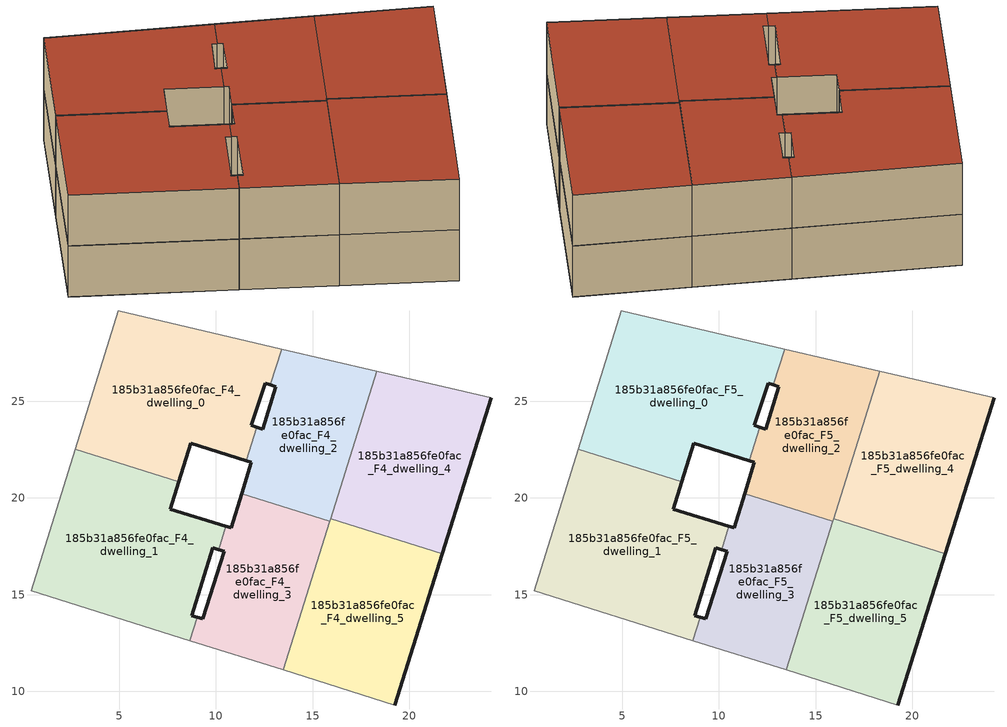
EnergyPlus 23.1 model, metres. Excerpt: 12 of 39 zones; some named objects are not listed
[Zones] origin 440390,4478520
185b31a856fe0fac_F4_dwelling_0
 floor to 185b31a856fe0fac_F3_dwelling_0 (EU_floor_Construction): 11.58,21.91 12.12,23.64 11.83,23.74 12.54,25.93 12.81,25.84 13.39,27.69 4.95,29.66 2.73,22.52 8.07,20.84 8.69,22.83 z12
 wall outside (EU_wall_Construction): 12.81,25.84 12.54,25.93 11.83,23.74 12.12,23.64 / 11.58,21.91 8.69,22.83 8.07,20.84 z12:15
 wall to 185b31a856fe0fac_F4_dwelling_2 (EU_wall_Construction): 13.39,27.69 12.81,25.84 / 12.12,23.64 11.58,21.91 z12:15
 wall to 185b31a856fe0fac_F4_dwelling_1 (EU_wall_Construction): 8.07,20.84 2.73,22.52 z12:15
 wall adiabatic (EU_wall_Construction): 2.73,22.52 4.95,29.66 13.39,27.69 z12:15
185b31a856fe0fac_F4_dwelling_1
 floor to 185b31a856fe0fac_F3_dwelling_1 (EU_floor_Construction): 8.66,12.62 9.03,13.83 8.74,13.91 9.84,17.42 10.13,17.33 10.51,18.53 7.63,19.42 8.07,20.84 2.73,22.52 0.46,15.21 z12
 wall outside (EU_wall_Construction): 8.07,20.84 7.63,19.42 10.51,18.53 / 10.13,17.33 9.84,17.42 8.74,13.91 9.03,13.83 z12:15
 wall to 185b31a856fe0fac_F4_dwelling_3 (EU_wall_Construction): 10.51,18.53 10.13,17.33 / 9.03,13.83 8.66,12.62 z12:15
 wall adiabatic (EU_wall_Construction): 8.66,12.62 0.46,15.21 2.73,22.52 z12:15
185b31a856fe0fac_F4_dwelling_2
 floor to 185b31a856fe0fac_F3_dwelling_2 (EU_floor_Construction): 15.87,18.78 18.31,26.54 13.39,27.69 12.81,25.84 13.1,25.75 12.41,23.54 12.12,23.64 11.58,21.91 11.84,21.83 11.33,20.21 z12
 wall outside (EU_wall_Construction): 12.12,23.64 12.41,23.54 13.1,25.75 12.81,25.84 / 11.33,20.21 11.84,21.83 11.58,21.91 z12:15
 wall adiabatic (EU_wall_Construction): 13.39,27.69 18.31,26.54 z12:15
 wall to 185b31a856fe0fac_F4_dwelling_3 (EU_wall_Construction): 15.87,18.78 11.33,20.21 z12:15
 wall to 185b31a856fe0fac_F4_dwelling_4 (EU_wall_Construction): 18.31,26.54 15.92,18.93 z12:15
 wall to 185b31a856fe0fac_F4_dwelling_5 (EU_wall_Construction): 15.92,18.93 15.87,18.78 z12:15
185b31a856fe0fac_F4_dwelling_3
 floor to 185b31a856fe0fac_F3_dwelling_3 (EU_floor_Construction): 13.47,11.11 15.87,18.78 11.33,20.21 10.78,18.44 10.51,18.53 10.13,17.33 10.42,17.24 9.33,13.75 9.03,13.83 8.66,12.62 z12
 wall outside (EU_wall_Construction): 10.51,18.53 10.78,18.44 11.33,20.21 / 9.03,13.83 9.33,13.75 10.42,17.24 10.13,17.33 z12:15
 wall adiabatic (EU_wall_Construction): 13.47,11.11 8.66,12.62 z12:15
 wall to 185b31a856fe0fac_F4_dwelling_5 (EU_wall_Construction): 15.87,18.78 13.47,11.11 z12:15
185b31a856fe0fac_F4_dwelling_4
 floor to 185b31a856fe0fac_F3_dwelling_4 (EU_floor_Construction): 21.69,17.12 24.22,25.16 18.31,26.54 15.92,18.93 z12
 wall outside (EU_wall_Construction): 24.22,25.16 21.69,17.12 z12:15
 wall to 185b31a856fe0fac_F4_dwelling_5 (EU_wall_Construction): 21.69,17.12 15.92,18.93 z12:15
 wall adiabatic (EU_wall_Construction): 18.31,26.54 24.22,25.16 z12:15
185b31a856fe0fac_F4_dwelling_5
 floor to 185b31a856fe0fac_F3_dwelling_5 (EU_floor_Construction): 19.23,9.29 21.69,17.12 15.92,18.93 13.47,11.11 z12
 wall outside (EU_wall_Construction): 21.69,17.12 19.23,9.29 z12:15
 wall adiabatic (EU_wall_Construction): 19.23,9.29 13.47,11.11 z12:15
185b31a856fe0fac_F5_dwelling_0
 floor to 185b31a856fe0fac_F4_dwelling_0 (EU_floor_Construction): 11.58,21.91 12.12,23.64 11.83,23.74 12.54,25.93 12.81,25.84 13.39,27.69 4.95,29.66 2.73,22.52 8.07,20.84 8.69,22.83 z15
 wall outside (EU_wall_Construction): 12.81,25.84 12.54,25.93 11.83,23.74 12.12,23.64 / 11.58,21.91 8.69,22.83 8.07,20.84 z15:18
 wall to 185b31a856fe0fac_F5_dwelling_2 (EU_wall_Construction): 13.39,27.69 12.81,25.84 / 12.12,23.64 11.58,21.91 z15:18
 wall to 185b31a856fe0fac_F5_dwelling_1 (EU_wall_Construction): 8.07,20.84 2.73,22.52 z15:18
 wall adiabatic (EU_wall_Construction): 2.73,22.52 4.95,29.66 13.39,27.69 z15:18
 roof outside (EU_roof_Construction): 13.39,27.69 12.81,25.84 12.54,25.93 11.83,23.74 12.12,23.64 11.58,21.91 8.69,22.83 8.07,20.84 2.73,22.52 4.95,29.66 z18
185b31a856fe0fac_F5_dwelling_1
 floor to 185b31a856fe0fac_F4_dwelling_1 (EU_floor_Construction): 8.66,12.62 9.03,13.83 8.74,13.91 9.84,17.42 10.13,17.33 10.51,18.53 7.63,19.42 8.07,20.84 2.73,22.52 0.46,15.21 z15
 wall outside (EU_wall_Construction): 8.07,20.84 7.63,19.42 10.51,18.53 / 10.13,17.33 9.84,17.42 8.74,13.91 9.03,13.83 z15:18
 wall to 185b31a856fe0fac_F5_dwelling_3 (EU_wall_Construction): 10.51,18.53 10.13,17.33 / 9.03,13.83 8.66,12.62 z15:18
 wall adiabatic (EU_wall_Construction): 8.66,12.62 0.46,15.21 2.73,22.52 z15:18
 roof outside (EU_roof_Construction): 8.07,20.84 7.63,19.42 10.51,18.53 10.13,17.33 9.84,17.42 8.74,13.91 9.03,13.83 8.66,12.62 0.46,15.21 2.73,22.52 z18
185b31a856fe0fac_F5_dwelling_2
 floor to 185b31a856fe0fac_F4_dwelling_2 (EU_floor_Construction): 15.87,18.78 18.31,26.54 13.39,27.69 12.81,25.84 13.1,25.75 12.41,23.54 12.12,23.64 11.58,21.91 11.84,21.83 11.33,20.21 z15
 wall outside (EU_wall_Construction): 12.12,23.64 12.41,23.54 13.1,25.75 12.81,25.84 / 11.33,20.21 11.84,21.83 11.58,21.91 z15:18
 wall adiabatic (EU_wall_Construction): 13.39,27.69 18.31,26.54 z15:18
 wall to 185b31a856fe0fac_F5_dwelling_3 (EU_wall_Construction): 15.87,18.78 11.33,20.21 z15:18
 wall to 185b31a856fe0fac_F5_dwelling_4 (EU_wall_Construction): 18.31,26.54 15.92,18.93 z15:18
 wall to 185b31a856fe0fac_F5_dwelling_5 (EU_wall_Construction): 15.92,18.93 15.87,18.78 z15:18
 roof outside (EU_roof_Construction): 18.31,26.54 15.87,18.78 11.33,20.21 11.84,21.83 11.58,21.91 12.12,23.64 12.41,23.54 13.1,25.75 12.81,25.84 13.39,27.69 z18
185b31a856fe0fac_F5_dwelling_3
 floor to 185b31a856fe0fac_F4_dwelling_3 (EU_floor_Construction): 13.47,11.11 15.87,18.78 11.33,20.21 10.78,18.44 10.51,18.53 10.13,17.33 10.42,17.24 9.33,13.75 9.03,13.83 8.66,12.62 z15
 wall outside (EU_wall_Construction): 10.51,18.53 10.78,18.44 11.33,20.21 / 9.03,13.83 9.33,13.75 10.42,17.24 10.13,17.33 z15:18
 wall adiabatic (EU_wall_Construction): 13.47,11.11 8.66,12.62 z15:18
 wall to 185b31a856fe0fac_F5_dwelling_5 (EU_wall_Construction): 15.87,18.78 13.47,11.11 z15:18
 roof outside (EU_roof_Construction): 15.87,18.78 13.47,11.11 8.66,12.62 9.03,13.83 9.33,13.75 10.42,17.24 10.13,17.33 10.51,18.53 10.78,18.44 11.33,20.21 z18
185b31a856fe0fac_F5_dwelling_4
 floor to 185b31a856fe0fac_F4_dwelling_4 (EU_floor_Construction): 21.69,17.12 24.22,25.16 18.31,26.54 15.92,18.93 z15
 wall outside (EU_wall_Construction): 24.22,25.16 21.69,17.12 z15:18
 wall to 185b31a856fe0fac_F5_dwelling_5 (EU_wall_Construction): 21.69,17.12 15.92,18.93 z15:18
 wall adiabatic (EU_wall_Construction): 18.31,26.54 24.22,25.16 z15:18
 roof outside (EU_roof_Construction): 24.22,25.16 21.69,17.12 15.92,18.93 18.31,26.54 z18
185b31a856fe0fac_F5_dwelling_5
 floor to 185b31a856fe0fac_F4_dwelling_5 (EU_floor_Construction): 19.23,9.29 21.69,17.12 15.92,18.93 13.47,11.11 z15
 wall outside (EU_wall_Construction): 21.69,17.12 19.23,9.29 z15:18
 wall adiabatic (EU_wall_Construction): 19.23,9.29 13.47,11.11 z15:18
 roof outside (EU_roof_Construction): 21.69,17.12 19.23,9.29 13.47,11.11 15.92,18.93 z18
[Building]
EU S2 Campaign: North Axis=0; Terrain=City; Solar Distribution=FullExterior
[Site:Location]
Madrid: Latitude=40.5; Longitude=-3.5; Time Zone=1; Elevation=609
[SizingPeriod:WeatherFileDays]
AnnualSizingPeriod: Begin Month=1; Begin Day of Month=1; End Month=12; End Day of Month=31; Day of Week for Start Day=Monday; Use Weather File Daylight Saving Period=No; Use Weather File Rain and Snow Indicators=No
[MATERIAL]
EU_InternalMass_Material: Roughness=MediumRough; Thickness=0.1; Conductivity=1; Density=1800; Specific Heat=900; Thermal Absorptance=0.9; Solar Absorptance=0.7; Visible Absorptance=0.7
[MATERIAL:NOMASS] Roughness=MediumRough; Thermal Absorptance=0.9; Solar Absorptance=0.7; Visible Absorptance=0.7
Name | Thermal Resistance
EU_wall_NoMass | 0.419739
EU_roof_NoMass | 0.352165
EU_floor_NoMass | 0.608284
[CONSTRUCTION]
EU_wall_Construction: EU_wall_NoMass
EU_roof_Construction: EU_roof_NoMass
EU_floor_Construction: EU_floor_NoMass
EU_InternalMass_Construction: EU_InternalMass_Material
[ZONE] Type=1; Multiplier=1; Ceiling Height=autocalculate; Floor Area=autocalculate; Part of Total Floor Area=Yes
Name | Volume
185b31a856fe0fac_F4_dwelling_0; 185b31a856fe0fac_F5_dwelling_0 | 180.925
185b31a856fe0fac_F4_dwelling_1; 185b31a856fe0fac_F5_dwelling_1 | 180.945
185b31a856fe0fac_F4_dwelling_2; 185b31a856fe0fac_F5_dwelling_2 | 116.628
185b31a856fe0fac_F4_dwelling_3; 185b31a856fe0fac_F5_dwelling_3 | 116.622
185b31a856fe0fac_F4_dwelling_4; 185b31a856fe0fac_F5_dwelling_4 | 148.785
185b31a856fe0fac_F4_dwelling_5; 185b31a856fe0fac_F5_dwelling_5 | 148.763
[INTERNALMASS] Construction=EU_InternalMass_Construction
Name | Zone or ZoneList | Surface Area
185b31a856fe0fac_F4_dwelling_0_EU_InternalMass | 185b31a856fe0fac_F4_dwelling_0 | 60.3073
185b31a856fe0fac_F4_dwelling_1_EU_InternalMass | 185b31a856fe0fac_F4_dwelling_1 | 60.3133
185b31a856fe0fac_F4_dwelling_2_EU_InternalMass | 185b31a856fe0fac_F4_dwelling_2 | 38.8745
185b31a856fe0fac_F4_dwelling_3_EU_InternalMass | 185b31a856fe0fac_F4_dwelling_3 | 38.8732
185b31a856fe0fac_F4_dwelling_4_EU_InternalMass | 185b31a856fe0fac_F4_dwelling_4 | 49.5944
185b31a856fe0fac_F4_dwelling_5_EU_InternalMass | 185b31a856fe0fac_F4_dwelling_5 | 49.5872
185b31a856fe0fac_F5_dwelling_0_EU_InternalMass | 185b31a856fe0fac_F5_dwelling_0 | 60.3073
185b31a856fe0fac_F5_dwelling_1_EU_InternalMass | 185b31a856fe0fac_F5_dwelling_1 | 60.3133
185b31a856fe0fac_F5_dwelling_2_EU_InternalMass | 185b31a856fe0fac_F5_dwelling_2 | 38.8745
185b31a856fe0fac_F5_dwelling_3_EU_InternalMass | 185b31a856fe0fac_F5_dwelling_3 | 38.8732
185b31a856fe0fac_F5_dwelling_4_EU_InternalMass | 185b31a856fe0fac_F5_dwelling_4 | 49.5944
185b31a856fe0fac_F5_dwelling_5_EU_InternalMass | 185b31a856fe0fac_F5_dwelling_5 | 49.5872
[OTHEREQUIPMENT] Fuel Type=Electricity; Design Level Calculation Method=Watts/Area; Power per Zone Floor Area=1; Fraction Latent=0; Fraction Radiant=0; Fraction Lost=0; Carbon Dioxide Generation Rate=0; EndUse Subcategory=EU_Step8_InternalGains
Name | Zone or ZoneList or Space or SpaceList | Schedule
EU_Step8_InternalGain_185b31a856fe0fac_F4_dwelling_0_f000 | 185b31a856fe0fac_F4_dwelling_0 | EU_Step8_GainSchedule_185b31a856fe0fac_F4_dwelling_0_f000
EU_Step8_InternalGain_185b31a856fe0fac_F4_dwelling_1_f000 | 185b31a856fe0fac_F4_dwelling_1 | EU_Step8_GainSchedule_185b31a856fe0fac_F4_dwelling_1_f000
EU_Step8_InternalGain_185b31a856fe0fac_F4_dwelling_2_f000 | 185b31a856fe0fac_F4_dwelling_2 | EU_Step8_GainSchedule_185b31a856fe0fac_F4_dwelling_2_f000
EU_Step8_InternalGain_185b31a856fe0fac_F4_dwelling_3_f000 | 185b31a856fe0fac_F4_dwelling_3 | EU_Step8_GainSchedule_185b31a856fe0fac_F4_dwelling_3_f000
EU_Step8_InternalGain_185b31a856fe0fac_F4_dwelling_4_f000 | 185b31a856fe0fac_F4_dwelling_4 | EU_Step8_GainSchedule_185b31a856fe0fac_F4_dwelling_4_f000
EU_Step8_InternalGain_185b31a856fe0fac_F4_dwelling_5_f000 | 185b31a856fe0fac_F4_dwelling_5 | EU_Step8_GainSchedule_185b31a856fe0fac_F4_dwelling_5_f000
EU_Step8_InternalGain_185b31a856fe0fac_F5_dwelling_0_f000 | 185b31a856fe0fac_F5_dwelling_0 | EU_Step8_GainSchedule_185b31a856fe0fac_F5_dwelling_0_f000
EU_Step8_InternalGain_185b31a856fe0fac_F5_dwelling_1_f000 | 185b31a856fe0fac_F5_dwelling_1 | EU_Step8_GainSchedule_185b31a856fe0fac_F5_dwelling_1_f000
EU_Step8_InternalGain_185b31a856fe0fac_F5_dwelling_2_f000 | 185b31a856fe0fac_F5_dwelling_2 | EU_Step8_GainSchedule_185b31a856fe0fac_F5_dwelling_2_f000
EU_Step8_InternalGain_185b31a856fe0fac_F5_dwelling_3_f000 | 185b31a856fe0fac_F5_dwelling_3 | EU_Step8_GainSchedule_185b31a856fe0fac_F5_dwelling_3_f000
EU_Step8_InternalGain_185b31a856fe0fac_F5_dwelling_4_f000 | 185b31a856fe0fac_F5_dwelling_4 | EU_Step8_GainSchedule_185b31a856fe0fac_F5_dwelling_4_f000
EU_Step8_InternalGain_185b31a856fe0fac_F5_dwelling_5_f000 | 185b31a856fe0fac_F5_dwelling_5 | EU_Step8_GainSchedule_185b31a856fe0fac_F5_dwelling_5_f000
[ZONEVENTILATION:DESIGNFLOWRATE] Schedule=EU_AlwaysOn; Design Flow Rate Calculation Method=AirChanges/Hour; Air Changes per Hour=0.703302; Ventilation Type=Natural; Fan Pressure Rise=0; Fan Total Efficiency=1; Constant Term Coefficient=1; Temperature Term Coefficient=0; Velocity Term Coefficient=0; Velocity Squared Term Coefficient=0; Minimum Indoor Temperature=-100; Maximum Indoor Temperature=100; Delta Temperature=-100; Minimum Outdoor Temperature=-100; Maximum Outdoor Temperature=100; Maximum Wind Speed=40
Name | Zone or ZoneList or Space or SpaceList
EU_ConstantAir_185b31a856fe0fac_F4_dwelling_0 | 185b31a856fe0fac_F4_dwelling_0
EU_ConstantAir_185b31a856fe0fac_F4_dwelling_1 | 185b31a856fe0fac_F4_dwelling_1
EU_ConstantAir_185b31a856fe0fac_F4_dwelling_2 | 185b31a856fe0fac_F4_dwelling_2
EU_ConstantAir_185b31a856fe0fac_F4_dwelling_3 | 185b31a856fe0fac_F4_dwelling_3
EU_ConstantAir_185b31a856fe0fac_F4_dwelling_4 | 185b31a856fe0fac_F4_dwelling_4
EU_ConstantAir_185b31a856fe0fac_F4_dwelling_5 | 185b31a856fe0fac_F4_dwelling_5
EU_ConstantAir_185b31a856fe0fac_F5_dwelling_0 | 185b31a856fe0fac_F5_dwelling_0
EU_ConstantAir_185b31a856fe0fac_F5_dwelling_1 | 185b31a856fe0fac_F5_dwelling_1
EU_ConstantAir_185b31a856fe0fac_F5_dwelling_2 | 185b31a856fe0fac_F5_dwelling_2
EU_ConstantAir_185b31a856fe0fac_F5_dwelling_3 | 185b31a856fe0fac_F5_dwelling_3
EU_ConstantAir_185b31a856fe0fac_F5_dwelling_4 | 185b31a856fe0fac_F5_dwelling_4
EU_ConstantAir_185b31a856fe0fac_F5_dwelling_5 | 185b31a856fe0fac_F5_dwelling_5
[HVACTEMPLATE:ZONE:IDEALLOADSAIRSYSTEM] System Availability Schedule=EU_AlwaysOn; Maximum Heating Supply Air Temperature=50; Minimum Cooling Supply Air Temperature=13; Maximum Heating Supply Air Humidity Ratio=0.0156; Minimum Cooling Supply Air Humidity Ratio=0.0077; Heating Limit=NoLimit; Cooling Limit=NoLimit; Heating Availability Schedule=EU_AlwaysOn; Cooling Availability Schedule=EU_CoolingOff; Dehumidification Control Type=ConstantSensibleHeatRatio; Cooling Sensible Heat Ratio=0.7; Dehumidification Setpoint=60; Humidification Control Type=None; Humidification Setpoint=30; Outdoor Air Method=None; Outdoor Air Flow Rate per Person=0.00944; Outdoor Air Flow Rate per Zone Floor Area=0; Outdoor Air Flow Rate per Zone=0; Demand Controlled Ventilation Type=None; Outdoor Air Economizer Type=NoEconomizer; Heat Recovery Type=None; Sensible Heat Recovery Effectiveness=0.7; Latent Heat Recovery Effectiveness=0.65
Name | Template Thermostat
185b31a856fe0fac_F4_dwelling_0 | EU_HeatOnly_185b31a856fe0fac_F4_dwelling_0
185b31a856fe0fac_F4_dwelling_1 | EU_HeatOnly_185b31a856fe0fac_F4_dwelling_1
185b31a856fe0fac_F4_dwelling_2 | EU_HeatOnly_185b31a856fe0fac_F4_dwelling_2
185b31a856fe0fac_F4_dwelling_3 | EU_HeatOnly_185b31a856fe0fac_F4_dwelling_3
185b31a856fe0fac_F4_dwelling_4 | EU_HeatOnly_185b31a856fe0fac_F4_dwelling_4
185b31a856fe0fac_F4_dwelling_5 | EU_HeatOnly_185b31a856fe0fac_F4_dwelling_5
185b31a856fe0fac_F5_dwelling_0 | EU_HeatOnly_185b31a856fe0fac_F5_dwelling_0
185b31a856fe0fac_F5_dwelling_1 | EU_HeatOnly_185b31a856fe0fac_F5_dwelling_1
185b31a856fe0fac_F5_dwelling_2 | EU_HeatOnly_185b31a856fe0fac_F5_dwelling_2
185b31a856fe0fac_F5_dwelling_3 | EU_HeatOnly_185b31a856fe0fac_F5_dwelling_3
185b31a856fe0fac_F5_dwelling_4 | EU_HeatOnly_185b31a856fe0fac_F5_dwelling_4
185b31a856fe0fac_F5_dwelling_5 | EU_HeatOnly_185b31a856fe0fac_F5_dwelling_5
[SIZING:ZONE] Zone Cooling Design Supply Air Temperature Input Method=SupplyAirTemperature; Zone Cooling Design Supply Air Temperature=13; Zone Heating Design Supply Air Temperature Input Method=SupplyAirTemperature; Zone Heating Design Supply Air Temperature=50; Zone Cooling Design Supply Air Humidity Ratio=0.008; Zone Heating Design Supply Air Humidity Ratio=0.008; Cooling Design Air Flow Method=DesignDay; Cooling Design Air Flow Rate=0; Cooling Minimum Air Flow per Zone Floor Area=0.000762; Cooling Minimum Air Flow=0; Cooling Minimum Air Flow Fraction=0.2; Heating Design Air Flow Method=DesignDay; Heating Design Air Flow Rate=0; Heating Maximum Air Flow per Zone Floor Area=0.002032; Heating Maximum Air Flow=0.141576; Heating Maximum Air Flow Fraction=0.3; Account for Dedicated Outdoor Air System=No; Dedicated Outdoor Air System Control Strategy=NeutralSupplyAir; Dedicated Outdoor Air Low Setpoint Temperature for Design=autosize; Dedicated Outdoor Air High Setpoint Temperature for Design=autosize; Zone Load Sizing Method=Sensible Load Only No Latent Load; Zone Latent Cooling Design Supply Air Humidity Ratio Input Method=HumidityRatioDifference; Zone Cooling Design Supply Air Humidity Ratio Difference=0.005; Zone Latent Heating Design Supply Air Humidity Ratio Input Method=HumidityRatioDifference; Zone Humidification Design Supply Air Humidity Ratio Difference=0.005
185b31a856fe0fac_F4_dwelling_0; 185b31a856fe0fac_F4_dwelling_1; 185b31a856fe0fac_F4_dwelling_2; 185b31a856fe0fac_F4_dwelling_3; 185b31a856fe0fac_F4_dwelling_4; 185b31a856fe0fac_F4_dwelling_5; 185b31a856fe0fac_F5_dwelling_0; 185b31a856fe0fac_F5_dwelling_1; 185b31a856fe0fac_F5_dwelling_2; 185b31a856fe0fac_F5_dwelling_3; 185b31a856fe0fac_F5_dwelling_4; 185b31a856fe0fac_F5_dwelling_5
[SCHEDULE:CONSTANT]
Name | Hourly Value
EU_AlwaysOn | 1
EU_CoolingOff | 0
[SCHEDULE:FILE] Column Number=1; Rows to Skip at Top=0; Number of Hours of Data=8760; Column Separator=Comma; Interpolate to Timestep=No; Minutes per Item=60; Adjust Schedule for Daylight Savings=Yes
Name | File
EU_Step8_GainSchedule_185b31a856fe0fac_F4_dwelling_0_f000 | ../../schedules/185b31a856fe0fac/185b31a856fe0fac_F4_dwelling_0_f000_gain.csv
EU_Step8_GainSchedule_185b31a856fe0fac_F4_dwelling_1_f000 | ../../schedules/185b31a856fe0fac/185b31a856fe0fac_F4_dwelling_1_f000_gain.csv
EU_Step8_GainSchedule_185b31a856fe0fac_F4_dwelling_2_f000 | ../../schedules/185b31a856fe0fac/185b31a856fe0fac_F4_dwelling_2_f000_gain.csv
EU_Step8_GainSchedule_185b31a856fe0fac_F4_dwelling_3_f000 | ../../schedules/185b31a856fe0fac/185b31a856fe0fac_F4_dwelling_3_f000_gain.csv
EU_Step8_GainSchedule_185b31a856fe0fac_F4_dwelling_4_f000 | ../../schedules/185b31a856fe0fac/185b31a856fe0fac_F4_dwelling_4_f000_gain.csv
EU_Step8_GainSchedule_185b31a856fe0fac_F4_dwelling_5_f000 | ../../schedules/185b31a856fe0fac/185b31a856fe0fac_F4_dwelling_5_f000_gain.csv
EU_Step8_GainSchedule_185b31a856fe0fac_F5_dwelling_0_f000 | ../../schedules/185b31a856fe0fac/185b31a856fe0fac_F5_dwelling_0_f000_gain.csv
EU_Step8_GainSchedule_185b31a856fe0fac_F5_dwelling_1_f000 | ../../schedules/185b31a856fe0fac/185b31a856fe0fac_F5_dwelling_1_f000_gain.csv
EU_Step8_GainSchedule_185b31a856fe0fac_F5_dwelling_2_f000 | ../../schedules/185b31a856fe0fac/185b31a856fe0fac_F5_dwelling_2_f000_gain.csv
EU_Step8_GainSchedule_185b31a856fe0fac_F5_dwelling_3_f000 | ../../schedules/185b31a856fe0fac/185b31a856fe0fac_F5_dwelling_3_f000_gain.csv
EU_Step8_GainSchedule_185b31a856fe0fac_F5_dwelling_4_f000 | ../../schedules/185b31a856fe0fac/185b31a856fe0fac_F5_dwelling_4_f000_gain.csv
EU_Step8_GainSchedule_185b31a856fe0fac_F5_dwelling_5_f000 | ../../schedules/185b31a856fe0fac/185b31a856fe0fac_F5_dwelling_5_f000_gain.csv
